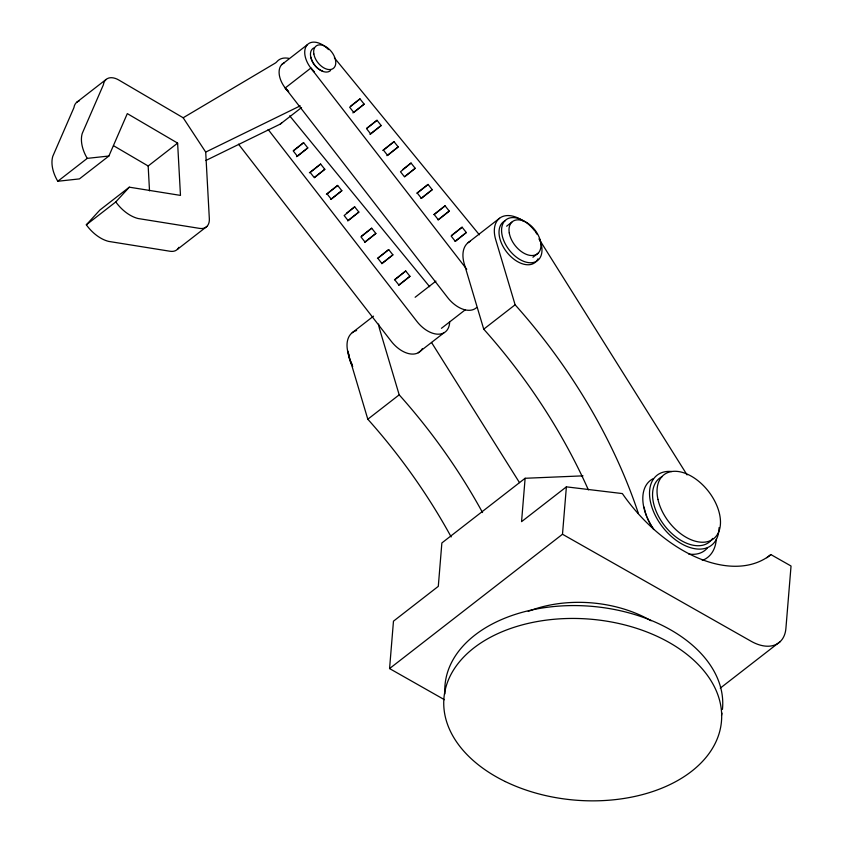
<?xml version="1.0" encoding="UTF-8"?>
<svg xmlns="http://www.w3.org/2000/svg" width="843" height="843" viewBox="0 0 843 843"><rect width="100%" height="100%" fill="white"/><g stroke="black" fill="none" stroke-linecap="round" stroke-linejoin="round"><path stroke-width="1.26" d="M444.44 699.701L389.571 668.573L393.47 621.175L438.297 586.349L441.869 542.955L525.126 478.276L582.998 475.852M525.126 478.276L521.554 521.669L566.391 486.854L622.355 493.576A128.189 79.221 52.2 0 0 770.892 554.578L791.04 566.011L785.908 628.362A41.265 25.501 52.2 0 1 751.102 641.249L562.492 534.251L566.391 486.854M79.179 100.96A18.051 11.159 52.2 0 0 73.931 107.651L52.803 156.271A31.728 19.61 52.2 0 0 57.788 181.266L79.432 178.895L108.884 156.018L127.314 113.615L177.62 143.11L180.476 195.397L129.316 187.178L99.853 210.065L86.334 224.818A31.728 19.61 52.2 0 0 108.599 241.393L170.128 251.267A18.051 11.159 52.2 0 0 178.885 247.305M86.334 224.818L115.786 201.93L129.316 187.178M354.671 206.83L344.144 215.545L348.18 220.676L358.855 212.078L354.671 206.83L346.473 213.205M411.036 163.057L400.499 171.772L404.545 176.904L415.209 168.305L411.036 163.057L402.838 169.422M303.617 142.667L293.29 151.002L297.431 156.271L307.79 147.915L303.617 142.667L293.375 150.634M359.982 98.894L349.645 107.23L353.797 112.488L364.155 104.142L359.982 98.894L350.762 106.06M320.635 164.058L310.203 172.478L314.355 177.736L324.818 169.306L320.635 164.058L309.37 172.815M377 120.286L366.557 128.694L370.709 133.963L381.173 125.523L377 120.286L366.747 128.241M337.653 185.449L327.116 193.943L331.267 199.211L341.836 190.687L337.653 185.449L326.389 194.206M394.018 141.666L383.481 150.159L387.622 155.428L398.191 146.914L394.018 141.666L382.743 150.423M371.689 228.221L360.952 236.883L365.103 242.152L375.873 233.469L371.689 228.221L361.447 236.177M428.054 184.438L417.306 193.1L421.458 198.368L432.227 189.686L428.054 184.438L416.779 193.195M388.707 249.602L377.864 258.348L382.016 263.617L392.891 254.849L388.707 249.602L377.443 258.358M445.072 205.829L434.229 214.575L438.371 219.833L449.245 211.077L445.072 205.829L433.797 214.586M405.725 270.993L394.777 279.823L398.992 285.166L409.961 276.314L405.725 270.993L394.461 279.75M462.09 227.21L451.142 236.04L455.346 241.383L466.327 232.531L462.09 227.21L451.837 235.176M76.65 102.319L106.113 79.442M57.788 181.266L87.24 158.379L108.884 156.018M149.517 190.834L148.168 165.997L177.62 143.11M281.741 64.595L307.358 44.69M476.727 307.453A25.785 15.933 52.2 0 1 447.559 297.453L285.229 87.978L310.846 68.072L314.27 71.824A20.632 12.75 52.2 0 1 306.367 45.954A20.632 12.75 52.2 0 1 328.528 49.6M205.787 160.518L280.234 124.111L301.573 107.535M177.43 249.338L206.893 226.451M296.525 156.672L307.79 147.915M352.88 112.899L364.155 104.142M314.565 177.262L324.818 169.306M369.898 134.279L381.173 125.523M330.561 199.443L341.836 190.687M386.916 155.67L398.191 146.914M347.579 220.834L358.855 212.078M404.967 176.261L415.209 168.305M364.597 242.226L375.873 233.469M420.952 198.442L432.227 189.686M381.616 263.606L392.891 254.849M437.97 219.833L449.245 211.077M398.697 285.071L409.961 276.314M455.051 241.288L466.327 232.531M352.248 332.669L373.512 316.157M468.171 242.626L499.551 218.253M415.135 297.273L435.926 281.119M506.622 226.209L511.817 222.173M441.437 328.306L465.347 309.739M532.934 257.241L538.129 253.206M418.265 352.753L443.882 332.859M451.163 536.949A395.894 244.649 52.2 0 0 367.811 419.224L399.192 394.84L379.761 329.624A30.949 19.126 52.2 0 1 378.591 324.07M588.361 489.857A395.894 244.649 52.2 0 0 483.734 329.17L515.115 304.797L495.684 239.581A30.949 19.126 52.2 0 1 500.194 217.779A30.949 19.126 52.2 0 1 523.134 220.929M389.571 668.573L562.492 534.251M766.814 557.739L770.892 554.578M720.259 688.151L780.312 641.502M87.24 158.379A31.728 19.61 52.2 0 1 82.266 133.384L103.394 84.774A18.051 11.159 52.2 0 1 118.8 80.022L183.173 117.767L275.029 63.236A20.632 12.75 52.2 0 0 276.989 61.592A25.785 15.933 52.2 0 1 288.991 58.399M115.786 201.93A31.728 19.61 52.2 0 0 138.062 218.516L199.58 228.39A18.051 11.159 52.2 0 0 209.338 218.811L205.703 152.088L300.245 105.849M113.499 145.681L148.168 165.997M285.229 87.978L288.654 91.729A20.632 12.75 52.2 0 1 284.323 62.793M334.365 57.809L479.372 234.818M289.676 115.828L429.677 286.736M310.846 68.072L466.748 269.265M268.148 129.485L416.821 321.331A25.785 15.933 52.2 0 0 437.833 334.186A25.785 15.933 52.2 0 0 449.635 322.237M238.516 144.195L391.205 341.236A25.785 15.933 52.2 0 0 422.375 348.591M183.173 117.767L205.703 152.088M539.067 239.064L687.077 474.915M431.521 342.458L519.499 482.639M483.734 329.17L464.293 263.954A30.949 19.126 52.2 0 1 470.215 241.34M367.811 419.224L348.38 353.997A30.949 19.126 52.2 0 1 356.6 330.509M528.245 611.386A103.152 67.261 4.7 0 1 651.123 620.775M721.956 713.062A139.253 90.802 4.7 0 1 721.503 715.465M444.893 693.894A139.253 90.802 4.7 0 1 585.653 605.906A139.253 90.802 4.7 0 1 722.44 709.437M707.298 548.087A44.352 27.408 52.2 0 1 688.752 554.041M653.894 529.562A44.352 27.408 52.2 0 1 653.357 478.582M719.047 527.655A44.352 27.408 52.2 0 1 688.225 546.917A44.352 27.408 52.2 0 1 650.511 502.112A44.352 27.408 52.2 0 1 671.808 471.532M712.63 538.414A40.485 25.016 52.2 0 1 665.454 526.77A40.485 25.016 52.2 0 1 662.271 476.537M515.115 304.797A395.894 244.649 52.2 0 1 638.414 513.503M716.276 539.425A51.571 31.876 52.2 0 1 702.293 560.405M653.262 528.835A41.265 25.501 52.2 0 1 647.224 517.644M646.75 516.474A41.265 25.501 52.2 0 1 644.147 507.128M399.192 394.84A395.894 244.649 52.2 0 1 482.544 512.565M352.711 366.557A20.369 12.592 52.2 0 1 348.897 354.049M538.003 258.833A25.785 15.933 52.2 0 1 507.749 253.321A25.785 15.933 52.2 0 1 505.537 220.539M539.33 238.643A25.785 15.933 52.2 0 1 524.03 261.478A25.785 15.933 52.2 0 1 502.439 224.839A25.785 15.933 52.2 0 1 534.841 231.035M535.59 232.067A25.785 15.933 52.2 0 1 536.991 234.206M352.205 364.45A25.785 15.933 52.2 0 1 347.906 351.173M322.711 71.097A12.898 7.966 52.2 0 1 310.941 57.208M281.762 122.783A25.785 15.933 52.2 0 1 280.234 124.111M330.635 70.454A14.12 8.725 52.2 0 1 314.112 64.363A14.12 8.725 52.2 0 1 314.334 47.735M505.294 781.556A139.253 90.802 4.7 0 0 721.376 722.293A139.253 90.802 4.7 0 0 521.469 625.095A139.253 90.802 4.7 0 0 505.294 781.556M657.962 499.435A40.485 25.016 52.2 0 0 710.775 540.489A40.485 25.016 52.2 0 0 697.561 480.384A40.485 25.016 52.2 0 0 657.962 499.435M509.267 232.942A20.369 12.592 52.2 0 0 535.337 254.955A20.369 12.592 52.2 0 0 530.321 225.155A20.369 12.592 52.2 0 0 509.267 232.942M313.838 53.931A14.12 8.725 52.2 0 0 331.9 69.189A14.12 8.725 52.2 0 0 328.422 48.536A14.12 8.725 52.2 0 0 313.838 53.931"/></g></svg>
